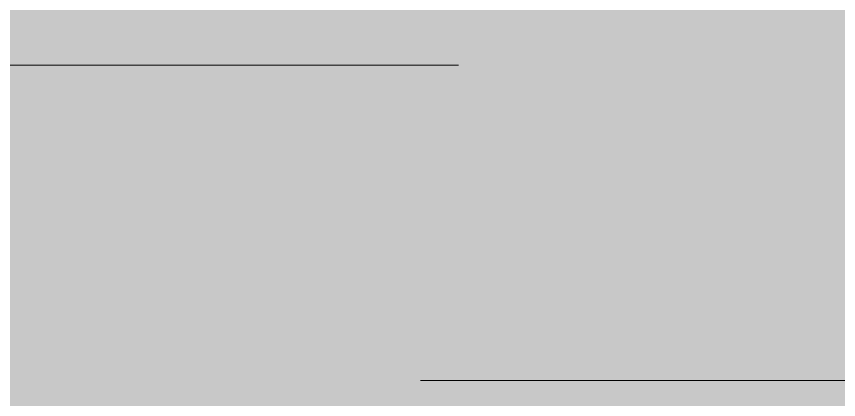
# Model space of a CAD drawing. Header units: inches. Extents: x 0.9 to 46, y 0.8 to 32.4.
# Drawn here: x 43.8892 to 44.2149, y 9.2273 to 9.3791 of the extents above; entities that cross this region are included whole.
import ezdxf

# ---------------------------------------------------------------- set-up
doc = ezdxf.new("R2010")
doc.units = ezdxf.units.IN
doc.header["$MEASUREMENT"] = 0
doc.layers.add('PDF_Geometry', color=7, linetype='Continuous')
doc.layers.add('PDF_Solid Fills', color=7, linetype='Continuous')

msp = doc.modelspace()

# ---------------------------------------------------------------- linework, layer by layer
at = {"layer": 'PDF_Geometry', "lineweight": 9}
for points in [[(43.55256, 9.35983), (44.03423, 9.35983)], [(43.55256, 9.35983), (44.04423, 9.35983), (44.03434, 9.35983)], [(44.04423, 9.35983), (44.03434, 9.35983), (44.04933, 9.35983)], [(44.04423, 9.35983), (44.05412, 9.35983), (44.04933, 9.35983)], [(44.05412, 9.35983), (44.04933, 9.35983), (44.06433, 9.35983)], [(44.04933, 9.23482), (44.54599, 9.23482)], [(44.04933, 9.23482), (44.54599, 9.23482)]]:
    msp.add_lwpolyline(points, close=True, dxfattribs=at)
at = {"layer": 'PDF_Solid Fills', "color": 251, "lineweight": 9, "true_color": 0x4d4d4d, "transparency": 33554559}
for points in [[(43.55256, 9.3865), (43.55256, 9.35983), (44.54579, 9.35983)], [(43.55256, 9.3865), (44.54579, 9.3865), (44.54579, 9.35983)], [(43.55256, 9.35983), (43.55256, 9.35651), (43.97595, 9.35651)], [(43.55256, 9.35983), (44.03434, 9.35983), (43.97595, 9.35651)], [(44.05412, 9.35983), (44.1224, 9.35651), (44.54579, 9.35651)], [(44.05412, 9.35983), (44.54579, 9.35983), (44.54579, 9.35651)], [(43.55256, 9.35651), (43.97595, 9.35651), (43.83237, 9.33816)], [(44.1224, 9.35651), (44.26597, 9.33816), (44.54579, 9.33816)], [(44.1224, 9.35651), (44.54579, 9.35651), (44.54579, 9.33816)]]:
    msp.add_solid(points, dxfattribs=at)
at = {"layer": 'PDF_Solid Fills', "lineweight": 9, "transparency": 33554559}
for points in [[(44.04423, 9.35482), (44.04423, 9.36483), (43.97595, 9.3515)], [(44.04423, 9.36483), (43.97595, 9.3515), (43.97595, 9.36148)], [(44.04933, 9.35482), (44.04933, 9.36483), (44.04423, 9.35482)], [(44.04933, 9.36483), (44.04423, 9.35482), (44.04423, 9.36483)], [(44.05412, 9.35482), (44.05412, 9.36483), (44.04933, 9.35482)], [(44.05412, 9.36483), (44.04933, 9.35482), (44.04933, 9.36483)], [(44.1224, 9.36148), (44.05412, 9.35482), (44.05412, 9.36483)], [(43.97595, 9.36148), (43.83429, 9.33315), (43.83237, 9.34317)], [(43.97595, 9.3515), (43.97595, 9.36148), (43.83429, 9.33315)], [(44.1224, 9.3515), (44.1224, 9.36148), (44.05412, 9.35482)], [(44.26597, 9.34317), (44.1224, 9.3515), (44.1224, 9.36148)], [(44.26406, 9.33315), (44.26597, 9.34317), (44.1224, 9.3515)], [(44.05571, 9.23983), (44.02413, 9.23482), (44.07422, 9.23482)], [(43.85248, 9.23316), (43.89076, 9.20652), (43.91246, 9.20652)], [(43.85248, 9.23316), (43.87098, 9.23316), (43.91246, 9.20652)], [(44.02413, 9.23482), (43.99924, 9.2315), (44.08921, 9.2315)], [(44.02413, 9.23482), (44.07422, 9.23482), (44.08921, 9.2315)], [(43.99924, 9.2315), (43.99573, 9.22815), (44.10421, 9.22815)], [(43.99924, 9.2315), (44.08921, 9.2315), (44.10421, 9.22815)], [(43.99573, 9.22815), (43.98074, 9.21319), (44.11921, 9.21319)], [(43.99573, 9.22815), (44.10421, 9.22815), (44.11921, 9.21319)]]:
    msp.add_solid(points, dxfattribs=at)
at = {"layer": 'PDF_Solid Fills', "color": 9, "lineweight": 9, "true_color": 0xc0c0c0, "transparency": 33554559}
for points in [[(44.03434, 9.35983), (43.97595, 9.35651), (44.04933, 9.35651)], [(44.03434, 9.35983), (44.04933, 9.35983), (44.04933, 9.35651)], [(44.04933, 9.35983), (44.04933, 9.35651), (44.1224, 9.35651)], [(44.04933, 9.35983), (44.06433, 9.35983), (44.1224, 9.35651)], [(43.97595, 9.35651), (43.83237, 9.33816), (44.04933, 9.33816)], [(43.97595, 9.35651), (44.04933, 9.35651), (44.04933, 9.33816)], [(44.04933, 9.35651), (44.04933, 9.33816), (44.26597, 9.33816)], [(44.04933, 9.35651), (44.1224, 9.35651), (44.26597, 9.33816)], [(43.83237, 9.33816), (43.71081, 9.29984), (44.04933, 9.29984)], [(43.83237, 9.33816), (44.04933, 9.33816), (44.04933, 9.29984)], [(44.04933, 9.33816), (44.04933, 9.29984), (44.38753, 9.29984)], [(44.04933, 9.33816), (44.26597, 9.33816), (44.38753, 9.29984)], [(43.71081, 9.29984), (43.55256, 9.23482), (44.04933, 9.23482)], [(43.71081, 9.29984), (44.04933, 9.29984), (44.04933, 9.23482)], [(44.04933, 9.29984), (44.04933, 9.23482), (44.54579, 9.23482)], [(44.04933, 9.29984), (44.38753, 9.29984), (44.54579, 9.23482)], [(43.55256, 9.23482), (43.55256, 9.14149), (44.04933, 9.14149)], [(43.55256, 9.23482), (44.04933, 9.23482), (44.04933, 9.14149)], [(44.04933, 9.23482), (44.04933, 9.14149), (44.54579, 9.14149)], [(44.04933, 9.23482), (44.54579, 9.23482), (44.54579, 9.14149)]]:
    msp.add_solid(points, dxfattribs=at)

doc.saveas('drawing.dxf')
